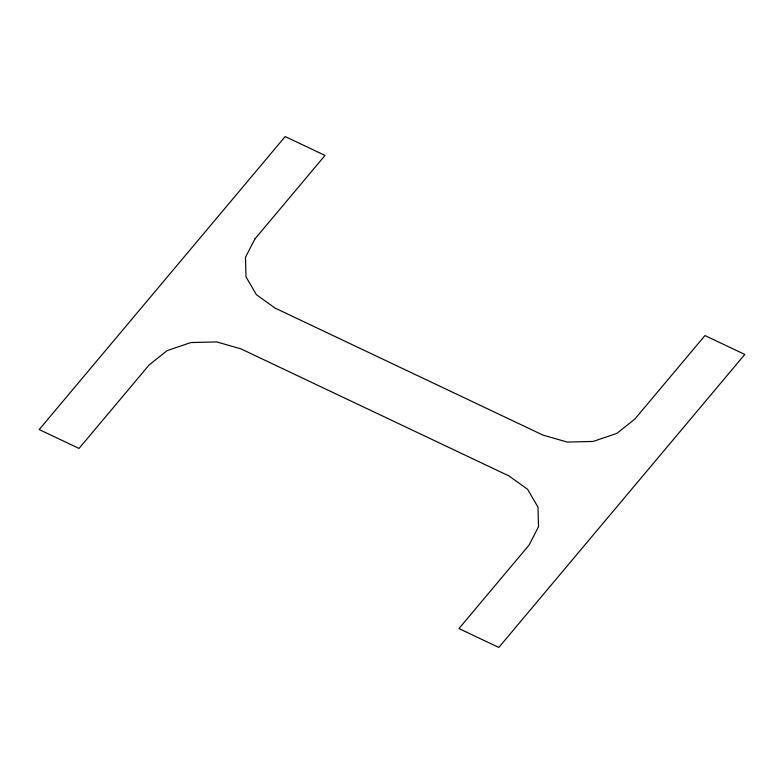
<?xml version="1.0" encoding="UTF-8"?>
<svg xmlns="http://www.w3.org/2000/svg" width="784" height="784" viewBox="0 0 784 784"><rect width="100%" height="100%" fill="white"/><g stroke="black" fill="none" stroke-linecap="round" stroke-linejoin="round"><path stroke-width="1.18" d="M254.918 238.934L245.48 257.26L246 276.84L256.378 294.676L275.057 308.073L543.165 435.179L567.283 442.078L593.184 441.441L616.92 433.356L634.864 419.058L704.963 335.562L744.8 354.446L498.81 647.447L458.973 628.562L529.082 545.066L538.52 526.74L538 507.16L527.622 489.324L508.943 475.927L240.835 348.821L216.717 341.922L190.816 342.559L167.08 350.644L149.136 364.942L79.037 448.438L39.2 429.554L285.19 136.553L325.027 155.438L254.918 238.934"/></g></svg>
